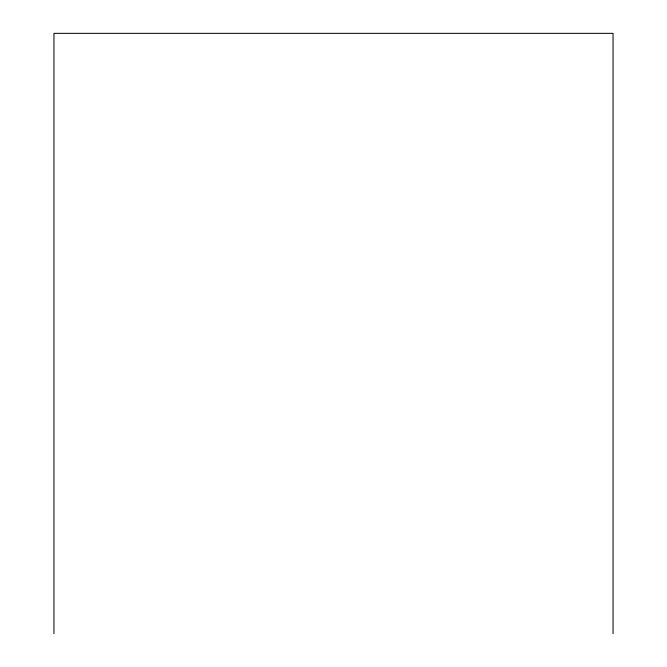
<?xml version="1.0" encoding="UTF-8"?>
<svg xmlns="http://www.w3.org/2000/svg" width="667" height="667" viewBox="0 0 667 667"><rect width="100%" height="100%" fill="white"/><g stroke="black" fill="none" stroke-linecap="round" stroke-linejoin="round"><path stroke-width="1" d="M613.056 633.65L613.056 33.35L53.944 33.35L53.944 633.65"/></g></svg>
